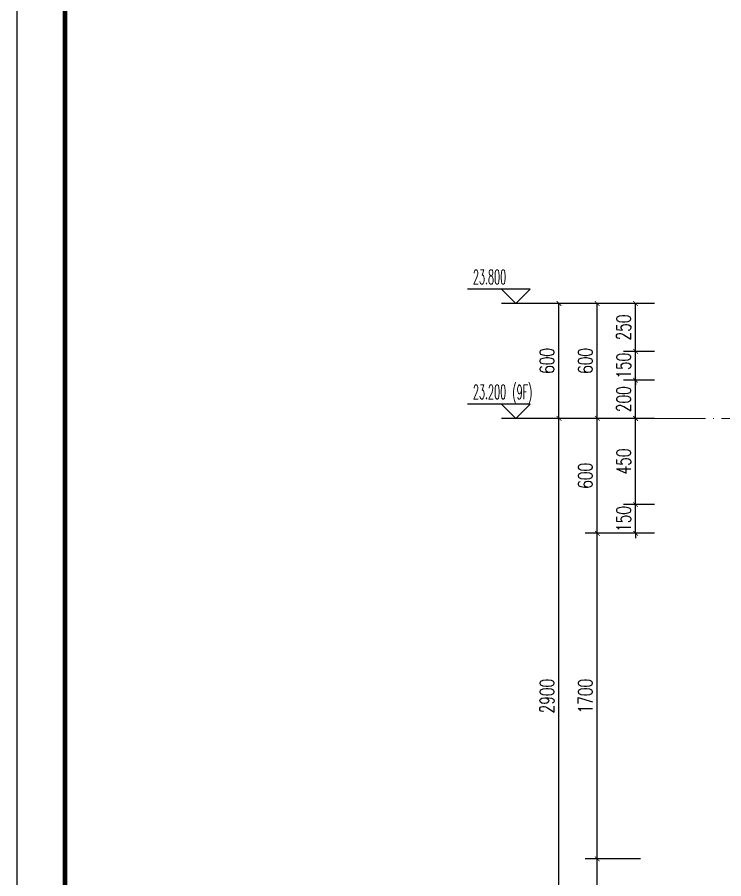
# Model space of a CAD drawing. Extents: x -668857 to 154266, y -275694 to 291306.
# Drawn here: x -22143 to -18452, y 158295 to 162794 of the extents above; entities that cross this region are included whole.
import ezdxf

# ---------------------------------------------------------------- set-up
doc = ezdxf.new("R2010")
doc.units = 0
doc.header["$LTSCALE"] = 1000
doc.linetypes.add('DOTE', pattern=[2.42, 2, -0.2, 0.02, -0.2])
doc.layers.get('0').update_dxf_attribs({"linetype": 'CONTINUOUS'})
doc.layers.get('DEFPOINTS').update_dxf_attribs({"linetype": 'CONTINUOUS'})
for name, color, linetype in [('DIM_ELEV', 3, 'CONTINUOUS'), ('PUB_DIM', 3, 'CONTINUOUS'), ('PUB_TEXT', 2, 'CONTINUOUS'), ('yichutu', 7, 'CONTINUOUS')]:
    doc.layers.add(name, color=color, linetype=linetype)
doc.layers.add('DOTE', color=19, linetype='DOTE', lineweight=9)
doc.layers.add('图框', color=9, linetype='CONTINUOUS', lineweight=18)
doc.styles.add('_TCH_DIM', font='SIMPLEX.shx', dxfattribs={"width": 0.7, "bigfont": 'GBCBIG.shx'})
doc.styles.add('_TCH_DIM_T3', font='SIMPLEX', dxfattribs={"width": 0.705882, "bigfont": 'GBCBIG'})
doc.dimstyles.new('_TCH_ARCH&&25', dxfattribs={"dimtxt": 74.375, "dimasz": 25, "dimexe": 62.5, "dimexo": 75, "dimgap": 25, "dimtad": 1, "dimdec": 0, "dimzin": 0, "dimdsep": 46, "dimtxsty": '_TCH_DIM_T3', "dimblk": 'ARCHTICK', "dimcen": 0.09, "dimclrt": 7, "dimazin": 0, "dimtfac": 1, "dimtdec": 0, "dimtix": 1, "dimtmove": 2, "dimatfit": 3, "dimldrblk": 'ARCHTICK', "dimfxl": 0, "dimtolj": 1, "dimtzin": 0, "dimarcsym": 0})

# ---------------------------------------------------------------- blocks, each defined once
blk = doc.blocks.new('GFDDDDRG')
at = {"layer": '图框'}
blk.add_lwpolyline([(923309.8, -107437), (923309.8, -159999.5), (893609.8, -159999.5), (893609.8, -107437)], close=True, dxfattribs=at)
blk.add_lwpolyline([(923309.8, -107437), (923309.8, -159999.5), (893609.8, -159999.5), (893609.8, -107437)], close=True, dxfattribs=at)
at = {"layer": '图框', "const_width": 50}
blk.add_lwpolyline([(894109.8, -159499.5), (922809.8, -159499.5), (922809.8, -108687), (894109.8, -108687)], close=True, dxfattribs=at)
blk = doc.blocks.new('yct-1051-594-26275-14850-25-1002.0')
at = {"layer": 'yichutu', "color": 7}
blk.add_lwpolyline([(0, 0), (0, 14850), (26275, 14850), (26275, 0)], close=True, dxfattribs=at)
blk = doc.blocks.new('_ArchTick')
at = {"color": 0, "linetype": 'ByBlock', "const_width": 0.15}
blk.add_lwpolyline([(-0.5, -0.5), (0.5, 0.5)], dxfattribs=at)
blk = doc.blocks.new('*D3359')
at = {"layer": 'DEFPOINTS', "color": 0}
for p in [(-18913.1, 161299), (-18738.5, 161299), (-18738.5, 161049)]:
    blk.add_point(p, dxfattribs=at)
at = {"layer": 'PUB_DIM', "color": 0, "lineweight": -2}
for p, q in [((-18813.5, 161299), (-18975.6, 161299)), ((-18913.1, 161049), (-18913.1, 161299)), ((-18813.5, 161049), (-18975.6, 161049))]:
    blk.add_line(p, q, dxfattribs=at)
at = {"layer": 'PUB_DIM', "color": 0, "lineweight": -2, "xscale": 25, "yscale": 25, "zscale": 25}
for p, rotation in [((-18913.1, 161299), 90), ((-18913.1, 161049), 270)]:
    blk.add_blockref('_ArchTick', p, dxfattribs=dict(at, rotation=rotation))
at = {"layer": 'PUB_DIM', "color": 7, "insert": (-18975.3, 161174), "char_height": 74.38, "attachment_point": 5, "rotation": 90, "style": '_TCH_DIM_T3'}
blk.add_mtext('\\A1;250', dxfattribs=at)
blk = doc.blocks.new('*D3360')
at = {"layer": 'DEFPOINTS', "color": 0}
for p in [(-18913.1, 161049), (-18738.5, 161049), (-18738.5, 160899)]:
    blk.add_point(p, dxfattribs=at)
at = {"layer": 'PUB_DIM', "color": 0, "lineweight": -2}
for p, q in [((-18813.5, 161049), (-18975.6, 161049)), ((-18913.1, 161049), (-18913.1, 161074)), ((-18913.1, 160899), (-18913.1, 161049)), ((-18813.5, 160899), (-18975.6, 160899)), ((-18913.1, 160899), (-18913.1, 160874))]:
    blk.add_line(p, q, dxfattribs=at)
at = {"layer": 'PUB_DIM', "color": 0, "lineweight": -2, "xscale": 25, "yscale": 25, "zscale": 25}
for p, rotation in [((-18913.1, 161049), 270), ((-18913.1, 160899), 90)]:
    blk.add_blockref('_ArchTick', p, dxfattribs=dict(at, rotation=rotation))
at = {"layer": 'PUB_DIM', "color": 7, "insert": (-18975.3, 160974), "char_height": 74.38, "attachment_point": 5, "rotation": 90, "style": '_TCH_DIM_T3'}
blk.add_mtext('\\A1;150', dxfattribs=at)
blk = doc.blocks.new('*D3361')
at = {"layer": 'DEFPOINTS', "color": 0}
for p in [(-18913.1, 160899), (-18738.5, 160899), (-18738.5, 160699)]:
    blk.add_point(p, dxfattribs=at)
at = {"layer": 'PUB_DIM', "color": 0, "lineweight": -2}
for p, q in [((-18813.5, 160899), (-18975.6, 160899)), ((-18913.1, 160699), (-18913.1, 160899)), ((-18813.5, 160699), (-18975.6, 160699))]:
    blk.add_line(p, q, dxfattribs=at)
at = {"layer": 'PUB_DIM', "color": 0, "lineweight": -2, "xscale": 25, "yscale": 25, "zscale": 25}
for p, rotation in [((-18913.1, 160899), 90), ((-18913.1, 160699), 270)]:
    blk.add_blockref('_ArchTick', p, dxfattribs=dict(at, rotation=rotation))
at = {"layer": 'PUB_DIM', "color": 7, "insert": (-18975.3, 160799), "char_height": 74.38, "attachment_point": 5, "rotation": 90, "style": '_TCH_DIM_T3'}
blk.add_mtext('\\A1;200', dxfattribs=at)
blk = doc.blocks.new('*D3362')
at = {"layer": 'DEFPOINTS', "color": 0}
for p in [(-18913.1, 160699), (-18738.5, 160699), (-18738.5, 160249)]:
    blk.add_point(p, dxfattribs=at)
at = {"layer": 'PUB_DIM', "color": 0, "lineweight": -2}
for p, q in [((-18813.5, 160699), (-18975.6, 160699)), ((-18913.1, 160249), (-18913.1, 160699)), ((-18813.5, 160249), (-18975.6, 160249))]:
    blk.add_line(p, q, dxfattribs=at)
at = {"layer": 'PUB_DIM', "color": 0, "lineweight": -2, "xscale": 25, "yscale": 25, "zscale": 25}
for p, rotation in [((-18913.1, 160699), 90), ((-18913.1, 160249), 270)]:
    blk.add_blockref('_ArchTick', p, dxfattribs=dict(at, rotation=rotation))
at = {"layer": 'PUB_DIM', "color": 7, "insert": (-18975.3, 160474), "char_height": 74.38, "attachment_point": 5, "rotation": 90, "style": '_TCH_DIM_T3'}
blk.add_mtext('\\A1;450', dxfattribs=at)
blk = doc.blocks.new('*D3363')
at = {"layer": 'DEFPOINTS', "color": 0}
for p in [(-18913.1, 160249), (-18738.5, 160249), (-18738.5, 160099)]:
    blk.add_point(p, dxfattribs=at)
at = {"layer": 'PUB_DIM', "color": 0, "lineweight": -2}
for p, q in [((-18813.5, 160249), (-18975.6, 160249)), ((-18913.1, 160249), (-18913.1, 160274)), ((-18913.1, 160099), (-18913.1, 160249)), ((-18813.5, 160099), (-18975.6, 160099)), ((-18913.1, 160099), (-18913.1, 160074))]:
    blk.add_line(p, q, dxfattribs=at)
at = {"layer": 'PUB_DIM', "color": 0, "lineweight": -2, "xscale": 25, "yscale": 25, "zscale": 25}
for p, rotation in [((-18913.1, 160249), 270), ((-18913.1, 160099), 90)]:
    blk.add_blockref('_ArchTick', p, dxfattribs=dict(at, rotation=rotation))
at = {"layer": 'PUB_DIM', "color": 7, "insert": (-18975.3, 160174), "char_height": 74.38, "attachment_point": 5, "rotation": 90, "style": '_TCH_DIM_T3'}
blk.add_mtext('\\A1;150', dxfattribs=at)
blk = doc.blocks.new('*D3381')
at = {"layer": 'DEFPOINTS', "color": 0}
for p in [(-19113.1, 158399), (-18813.1, 158399), (-18813.1, 157799)]:
    blk.add_point(p, dxfattribs=at)
at = {"layer": 'PUB_DIM', "color": 0, "lineweight": -2}
for p, q in [((-18888.1, 158399), (-19175.6, 158399)), ((-19113.1, 157799), (-19113.1, 158399)), ((-18888.1, 157799), (-19175.6, 157799))]:
    blk.add_line(p, q, dxfattribs=at)
at = {"layer": 'PUB_DIM', "color": 0, "lineweight": -2, "xscale": 25, "yscale": 25, "zscale": 25}
for p, rotation in [((-19113.1, 158399), 90), ((-19113.1, 157799), 270)]:
    blk.add_blockref('_ArchTick', p, dxfattribs=dict(at, rotation=rotation))
at = {"layer": 'PUB_DIM', "color": 7, "insert": (-19175.3, 158099), "char_height": 74.38, "attachment_point": 5, "rotation": 90, "style": '_TCH_DIM_T3'}
blk.add_mtext('\\A1;600', dxfattribs=at)
blk = doc.blocks.new('*D3382')
at = {"layer": 'DEFPOINTS', "color": 0}
for p in [(-19113.1, 160099), (-18813.1, 160099), (-18813.1, 158399)]:
    blk.add_point(p, dxfattribs=at)
at = {"layer": 'PUB_DIM', "color": 0, "lineweight": -2}
for p, q in [((-18888.1, 160099), (-19175.6, 160099)), ((-19113.1, 158399), (-19113.1, 160099)), ((-18888.1, 158399), (-19175.6, 158399))]:
    blk.add_line(p, q, dxfattribs=at)
at = {"layer": 'PUB_DIM', "color": 0, "lineweight": -2, "xscale": 25, "yscale": 25, "zscale": 25}
for p, rotation in [((-19113.1, 160099), 90), ((-19113.1, 158399), 270)]:
    blk.add_blockref('_ArchTick', p, dxfattribs=dict(at, rotation=rotation))
at = {"layer": 'PUB_DIM', "color": 7, "insert": (-19175.3, 159249), "char_height": 74.38, "attachment_point": 5, "rotation": 90, "style": '_TCH_DIM_T3'}
blk.add_mtext('\\A1;1700', dxfattribs=at)
blk = doc.blocks.new('*D3383')
at = {"layer": 'DEFPOINTS', "color": 0}
for p in [(-19113.1, 160699), (-18813.1, 160699), (-18813.1, 160099)]:
    blk.add_point(p, dxfattribs=at)
at = {"layer": 'PUB_DIM', "color": 0, "lineweight": -2}
for p, q in [((-18888.1, 160699), (-19175.6, 160699)), ((-19113.1, 160099), (-19113.1, 160699)), ((-18888.1, 160099), (-19175.6, 160099))]:
    blk.add_line(p, q, dxfattribs=at)
at = {"layer": 'PUB_DIM', "color": 0, "lineweight": -2, "xscale": 25, "yscale": 25, "zscale": 25}
for p, rotation in [((-19113.1, 160699), 90), ((-19113.1, 160099), 270)]:
    blk.add_blockref('_ArchTick', p, dxfattribs=dict(at, rotation=rotation))
at = {"layer": 'PUB_DIM', "color": 7, "insert": (-19175.3, 160399), "char_height": 74.38, "attachment_point": 5, "rotation": 90, "style": '_TCH_DIM_T3'}
blk.add_mtext('\\A1;600', dxfattribs=at)
blk = doc.blocks.new('*D3384')
at = {"layer": 'DEFPOINTS', "color": 0}
for p in [(-19113.1, 161299), (-18813.1, 161299), (-18813.1, 160699)]:
    blk.add_point(p, dxfattribs=at)
at = {"layer": 'PUB_DIM', "color": 0, "lineweight": -2}
for p, q in [((-18888.1, 161299), (-19175.6, 161299)), ((-19113.1, 160699), (-19113.1, 161299)), ((-18888.1, 160699), (-19175.6, 160699))]:
    blk.add_line(p, q, dxfattribs=at)
at = {"layer": 'PUB_DIM', "color": 0, "lineweight": -2, "xscale": 25, "yscale": 25, "zscale": 25}
for p, rotation in [((-19113.1, 161299), 90), ((-19113.1, 160699), 270)]:
    blk.add_blockref('_ArchTick', p, dxfattribs=dict(at, rotation=rotation))
at = {"layer": 'PUB_DIM', "color": 7, "insert": (-19175.3, 160999), "char_height": 74.38, "attachment_point": 5, "rotation": 90, "style": '_TCH_DIM_T3'}
blk.add_mtext('\\A1;600', dxfattribs=at)
blk = doc.blocks.new('*D3390')
at = {"layer": 'DEFPOINTS', "color": 0}
for p in [(-19313.1, 160699), (-18813.1, 160699), (-18813.1, 157799)]:
    blk.add_point(p, dxfattribs=at)
at = {"layer": 'PUB_DIM', "color": 0, "lineweight": -2}
for p, q in [((-18888.1, 160699), (-19375.6, 160699)), ((-19313.1, 157799), (-19313.1, 160699)), ((-18888.1, 157799), (-19375.6, 157799))]:
    blk.add_line(p, q, dxfattribs=at)
at = {"layer": 'PUB_DIM', "color": 0, "lineweight": -2, "xscale": 25, "yscale": 25, "zscale": 25}
for p, rotation in [((-19313.1, 160699), 90), ((-19313.1, 157799), 270)]:
    blk.add_blockref('_ArchTick', p, dxfattribs=dict(at, rotation=rotation))
at = {"layer": 'PUB_DIM', "color": 7, "insert": (-19375.3, 159249), "char_height": 74.38, "attachment_point": 5, "rotation": 90, "style": '_TCH_DIM_T3'}
blk.add_mtext('\\A1;2900', dxfattribs=at)
blk = doc.blocks.new('*D3391')
at = {"layer": 'DEFPOINTS', "color": 0}
for p in [(-19313.1, 161299), (-18813.1, 161299), (-18813.1, 160699)]:
    blk.add_point(p, dxfattribs=at)
at = {"layer": 'PUB_DIM', "color": 0, "lineweight": -2}
for p, q in [((-18888.1, 161299), (-19375.6, 161299)), ((-19313.1, 160699), (-19313.1, 161299)), ((-18888.1, 160699), (-19375.6, 160699))]:
    blk.add_line(p, q, dxfattribs=at)
at = {"layer": 'PUB_DIM', "color": 0, "lineweight": -2, "xscale": 25, "yscale": 25, "zscale": 25}
for p, rotation in [((-19313.1, 161299), 90), ((-19313.1, 160699), 270)]:
    blk.add_blockref('_ArchTick', p, dxfattribs=dict(at, rotation=rotation))
at = {"layer": 'PUB_DIM', "color": 7, "insert": (-19375.3, 160999), "char_height": 74.38, "attachment_point": 5, "rotation": 90, "style": '_TCH_DIM_T3'}
blk.add_mtext('\\A1;600', dxfattribs=at)

msp = doc.modelspace()

# ---------------------------------------------------------------- linework, layer by layer
at = {"layer": 'DIM_ELEV'}
for p, q in [((-19463.09, 161374.03), (-19791.09, 161374.03)), ((-19538.09, 161299.03), (-19613.09, 161374.03)), ((-19538.09, 161299.03), (-19463.09, 161374.03)), ((-19113.09, 161299.03), (-19613.09, 161299.03)), ((-19463.09, 160774.03), (-19791.09, 160774.03)), ((-19538.09, 160699.03), (-19613.09, 160774.03)), ((-19538.09, 160699.03), (-19463.09, 160774.03)), ((-19113.09, 160699.03), (-19613.09, 160699.03))]:
    msp.add_line(p, q, dxfattribs=at)
at = {"layer": 'DOTE', "color": 1, "linetype": 'DOTE', "ltscale": 0.2}
msp.add_line((-15644.37, 160699.03), (-18813.09, 160699.03), dxfattribs=at)

# ---------------------------------------------------------------- block references
at = {"xscale": 0.5, "yscale": 0.5, "zscale": 0.5}
msp.add_blockref('GFDDDDRG', (-468947.88, 220925.54), dxfattribs=at)
at = {"layer": 'yichutu', "rotation": 270}
msp.add_blockref('yct-1051-594-26275-14850-25-1002.0', (-22142.99, 167207.06), dxfattribs=at)

# ---------------------------------------------------------------- texts
at = {"layer": 'PUB_TEXT', "style": '_TCH_DIM', "width": 0.494118}
for s, p in [('23.800', (-19762.19, 161400.28)), ('23.200', (-19762.19, 160800.28)), ('(9F)', (-19556.79, 160799.06))]:
    msp.add_text(s, height=74.375, dxfattribs=at).set_placement(p)

# ---------------------------------------------------------------- dimensions: what is measured, and where the dimension line sits
at = {"layer": 'PUB_DIM'}
for p1, p2, distance, picture, middle in [((-18813.09, 160699.03), (-18813.09, 161299.03), 500, '*D3391', (-19375.27, 160999.03)), ((-18813.09, 160699.03), (-18813.09, 161299.03), 300, '*D3384', (-19175.27, 160999.03)), ((-18738.47, 161049.04), (-18738.47, 161299.03), 174.61, '*D3359', (-18975.27, 161174.03)), ((-18738.47, 160899.03), (-18738.47, 161049.04), 174.61, '*D3360', (-18975.27, 160974.04)), ((-18738.47, 160699.03), (-18738.47, 160899.03), 174.61, '*D3361', (-18975.27, 160799.03)), ((-18813.09, 157799.03), (-18813.09, 160699.03), 500, '*D3390', (-19375.27, 159249.03)), ((-18813.09, 160099.03), (-18813.09, 160699.03), 300, '*D3383', (-19175.27, 160399.03)), ((-18738.47, 160249.03), (-18738.47, 160699.03), 174.61, '*D3362', (-18975.27, 160474.03)), ((-18738.47, 160099.03), (-18738.47, 160249.03), 174.61, '*D3363', (-18975.27, 160174.03)), ((-18813.09, 158399.03), (-18813.09, 160099.03), 300, '*D3382', (-19175.27, 159249.03)), ((-18813.09, 157799.03), (-18813.09, 158399.03), 300, '*D3381', (-19175.27, 158099.03))]:
    dim = msp.add_aligned_dim(p1=p1, p2=p2, distance=distance, dimstyle='_TCH_ARCH&&25', dxfattribs=at)
    dim.commit()
    dim.dimension.update_dxf_attribs({"geometry": picture, "text_midpoint": middle})

doc.saveas('drawing.dxf')
